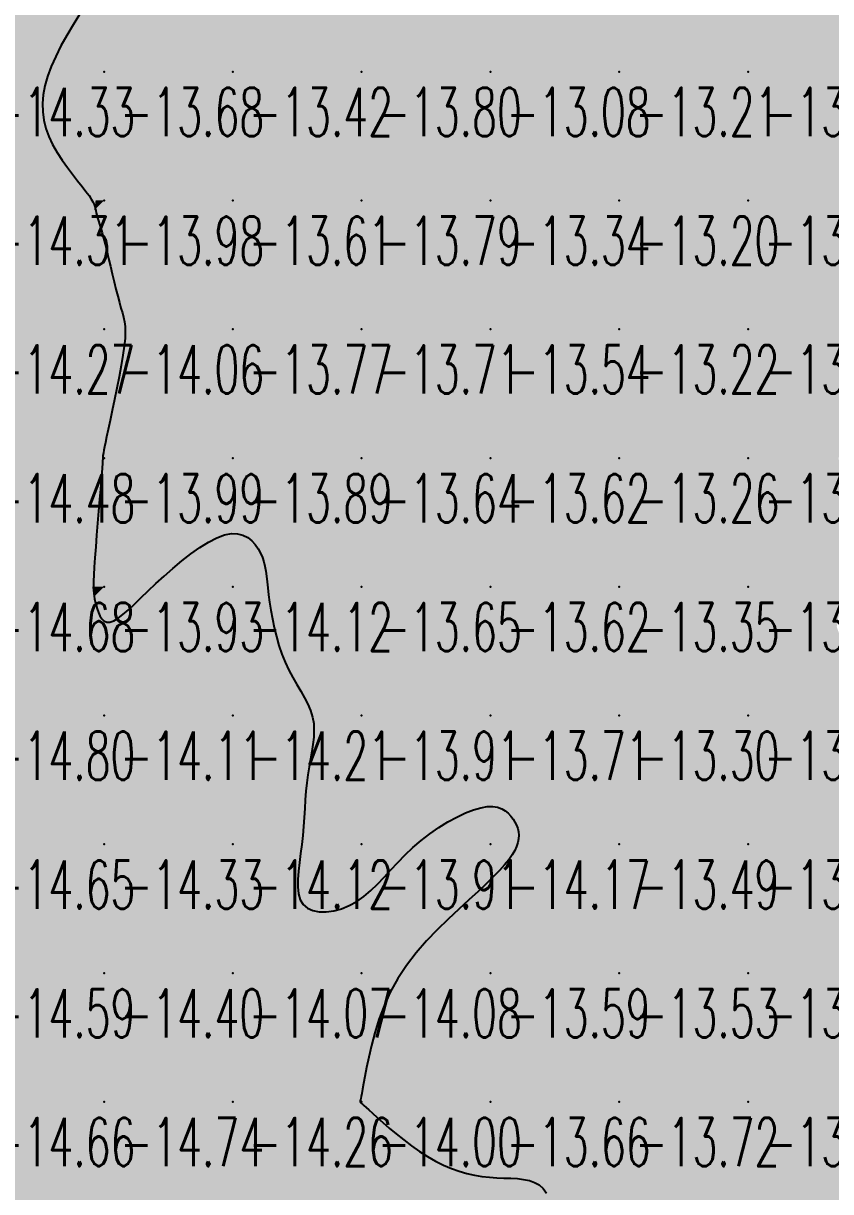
# Model space of a CAD drawing. Header units: millimetres. Extents: x 88261 to 90953, y 390274 to 392322.
# Drawn here: x 89524 to 89586.7, y 391890.3 to 391981 of the extents above; entities that cross this region are included whole.
import ezdxf
from ezdxf.enums import TextEntityAlignment as Align

# ---------------------------------------------------------------- set-up
doc = ezdxf.new("R2010")
doc.units = ezdxf.units.MM
doc.header["$LTSCALE"] = 25
for name, color, linetype in [('CN_03_00', 7, 'Continuous'), ('COTEAlt', 7, 'Continuous'), ('TN_COLORIAGE', 7, 'Continuous')]:
    doc.layers.add(name, color=color, linetype=linetype)
doc.styles.add('Simplex 1.0', font='Simplex.shx', dxfattribs={"width": 0.99, "height": 2.5})
doc.styles.get("Standard").update_dxf_attribs({"font": 'times.ttf'})

# ---------------------------------------------------------------- blocks, each defined once
blk = doc.blocks.new('COTE')
at = {"color": 0}
blk.add_point((0, 0), dxfattribs=at)
at = {"layer": 'COTEAlt'}
blk.add_attdef('ALT', text='', height=3.75, dxfattribs=at).set_placement((1.25, -1.25), align=Align.TOP_LEFT)

msp = doc.modelspace()

# ---------------------------------------------------------------- linework, layer by layer
at = {"layer": 'CN_03_00', "elevation": -14, "flags": 128}
msp.add_lwpolyline([(89528.344, 391981.681), (89527.844, 391980.881), (89527.36, 391980.062), (89526.906, 391979.238), (89526.497, 391978.423), (89526.148, 391977.63), (89525.87, 391976.871), (89525.665, 391976.145), (89525.534, 391975.446), (89525.476, 391974.77), (89525.491, 391974.114), (89525.578, 391973.472), (89525.736, 391972.84), (89525.966, 391972.213), (89526.263, 391971.59), (89526.614, 391970.976), (89527.001, 391970.38), (89527.405, 391969.809), (89527.81, 391969.272), (89528.198, 391968.776), (89528.55, 391968.33), (89528.851, 391967.942), (89529.086, 391967.616), (89529.261, 391967.346), (89529.387, 391967.12), (89529.474, 391966.928), (89529.533, 391966.759), (89529.574, 391966.603), (89529.607, 391966.449), (89529.642, 391966.286), (89529.69, 391966.105), (89529.749, 391965.899), (89529.821, 391965.663), (89529.904, 391965.392), (89529.998, 391965.079), (89530.102, 391964.72), (89530.216, 391964.31), (89530.339, 391963.842), (89530.469, 391963.316), (89530.607, 391962.744), (89530.748, 391962.143), (89530.892, 391961.531), (89531.035, 391960.925), (89531.177, 391960.341), (89531.314, 391959.796), (89531.446, 391959.308), (89531.568, 391958.886), (89531.678, 391958.513), (89531.771, 391958.165), (89531.842, 391957.816), (89531.887, 391957.442), (89531.902, 391957.018), (89531.882, 391956.521), (89531.823, 391955.925), (89531.722, 391955.215), (89531.587, 391954.413), (89531.427, 391953.552), (89531.251, 391952.663), (89531.068, 391951.777), (89530.887, 391950.926), (89530.719, 391950.142), (89530.571, 391949.457), (89530.451, 391948.895), (89530.358, 391948.449), (89530.288, 391948.103), (89530.238, 391947.842), (89530.204, 391947.653), (89530.183, 391947.521), (89530.171, 391947.429), (89530.164, 391947.364), (89530.16, 391947.31), (89530.156, 391947.247), (89530.151, 391947.155), (89530.141, 391947.011), (89530.126, 391946.797), (89530.103, 391946.491), (89530.071, 391946.073), (89530.026, 391945.521), (89529.969, 391944.826), (89529.902, 391944.013), (89529.829, 391943.121), (89529.753, 391942.186), (89529.677, 391941.246), (89529.606, 391940.337), (89529.544, 391939.497), (89529.492, 391938.762), (89529.455, 391938.161), (89529.433, 391937.679), (89529.425, 391937.296), (89529.43, 391936.988), (89529.448, 391936.733), (89529.478, 391936.509), (89529.52, 391936.293), (89529.572, 391936.062), (89529.635, 391935.801), (89529.713, 391935.523), (89529.809, 391935.244), (89529.927, 391934.983), (89530.072, 391934.759), (89530.248, 391934.591), (89530.459, 391934.496), (89530.709, 391934.493), (89531.002, 391934.595), (89531.338, 391934.797), (89531.717, 391935.087), (89532.141, 391935.455), (89532.609, 391935.89), (89533.121, 391936.38), (89533.678, 391936.915), (89534.281, 391937.484), (89534.926, 391938.075), (89535.604, 391938.67), (89536.3, 391939.25), (89537.003, 391939.796), (89537.697, 391940.289), (89538.371, 391940.711), (89539.011, 391941.043), (89539.604, 391941.265), (89540.139, 391941.366), (89540.616, 391941.354), (89541.038, 391941.247), (89541.407, 391941.062), (89541.725, 391940.814), (89541.996, 391940.52), (89542.222, 391940.197), (89542.405, 391939.861), (89542.548, 391939.524), (89542.659, 391939.183), (89542.744, 391938.831), (89542.81, 391938.459), (89542.864, 391938.059), (89542.915, 391937.625), (89542.967, 391937.148), (89543.03, 391936.62), (89543.109, 391936.038), (89543.207, 391935.411), (89543.326, 391934.75), (89543.468, 391934.067), (89543.635, 391933.376), (89543.831, 391932.689), (89544.055, 391932.018), (89544.312, 391931.374), (89544.599, 391930.769), (89544.907, 391930.197), (89545.222, 391929.653), (89545.532, 391929.13), (89545.822, 391928.622), (89546.079, 391928.123), (89546.291, 391927.626), (89546.444, 391927.124), (89546.528, 391926.612), (89546.552, 391926.088), (89546.527, 391925.552), (89546.464, 391925.001), (89546.376, 391924.436), (89546.273, 391923.855), (89546.167, 391923.257), (89546.071, 391922.641), (89545.992, 391922.007), (89545.929, 391921.357), (89545.877, 391920.691), (89545.83, 391920.014), (89545.784, 391919.326), (89545.734, 391918.63), (89545.675, 391917.928), (89545.602, 391917.223), (89545.513, 391916.517), (89545.422, 391915.822), (89545.344, 391915.151), (89545.294, 391914.514), (89545.29, 391913.925), (89545.346, 391913.395), (89545.479, 391912.937), (89545.706, 391912.564), (89546.035, 391912.284), (89546.455, 391912.098), (89546.948, 391912.003), (89547.495, 391911.997), (89548.08, 391912.075), (89548.684, 391912.237), (89549.289, 391912.478), (89549.876, 391912.797), (89550.434, 391913.189), (89550.967, 391913.643), (89551.486, 391914.147), (89552.001, 391914.689), (89552.522, 391915.257), (89553.06, 391915.839), (89553.626, 391916.422), (89554.228, 391916.995), (89554.875, 391917.545), (89555.554, 391918.064), (89556.252, 391918.544), (89556.953, 391918.978), (89557.642, 391919.357), (89558.305, 391919.673), (89558.927, 391919.918), (89559.493, 391920.085), (89559.992, 391920.169), (89560.426, 391920.176), (89560.801, 391920.117), (89561.123, 391920.003), (89561.399, 391919.844), (89561.634, 391919.65), (89561.834, 391919.432), (89562.006, 391919.2), (89562.153, 391918.962), (89562.275, 391918.72), (89562.368, 391918.47), (89562.428, 391918.213), (89562.453, 391917.947), (89562.439, 391917.669), (89562.383, 391917.379), (89562.282, 391917.075), (89562.132, 391916.755), (89561.928, 391916.413), (89561.666, 391916.044), (89561.339, 391915.642), (89560.944, 391915.201), (89560.474, 391914.715), (89559.925, 391914.177), (89559.291, 391913.583), (89558.572, 391912.927), (89557.788, 391912.211), (89556.962, 391911.438), (89556.119, 391910.61), (89555.282, 391909.732), (89554.476, 391908.805), (89553.724, 391907.833), (89553.052, 391906.818), (89552.477, 391905.768), (89551.995, 391904.7), (89551.596, 391903.639), (89551.271, 391902.605), (89551.009, 391901.624), (89550.801, 391900.716), (89550.637, 391899.904), (89550.507, 391899.212), (89550.403, 391898.655), (89550.32, 391898.223), (89550.256, 391897.899), (89550.209, 391897.666), (89550.176, 391897.507), (89550.154, 391897.405), (89550.141, 391897.344), (89550.135, 391897.305), (89550.133, 391897.275), (89550.133, 391897.25), (89550.137, 391897.231), (89550.143, 391897.215), (89550.151, 391897.202), (89550.159, 391897.192), (89550.169, 391897.184), (89550.179, 391897.177), (89550.19, 391897.169), (89550.211, 391897.152), (89550.251, 391897.117), (89550.322, 391897.055), (89550.432, 391896.957), (89550.592, 391896.813), (89550.812, 391896.615), (89551.102, 391896.353), (89551.468, 391896.022), (89551.903, 391895.635), (89552.397, 391895.205), (89552.939, 391894.75), (89553.518, 391894.284), (89554.124, 391893.824), (89554.745, 391893.385), (89555.371, 391892.983), (89555.993, 391892.631), (89556.609, 391892.328), (89557.219, 391892.071), (89557.823, 391891.859), (89558.421, 391891.687), (89559.011, 391891.554), (89559.595, 391891.455), (89560.172, 391891.389), (89560.741, 391891.349), (89561.297, 391891.326), (89561.835, 391891.306), (89562.348, 391891.275), (89562.83, 391891.221), (89563.277, 391891.13), (89563.682, 391890.989), (89564.04, 391890.785), (89564.345, 391890.507), (89564.591, 391890.156)], dxfattribs=at)
at = {"layer": 'TN_COLORIAGE', "color": 231}
for points in [[(89520.249, 391987.239, -14.113), (89520.249, 391977.239, -14.113), (89530.249, 391987.239, -14.113)], [(89520.249, 391977.239, -14), (89525.357, 391977.239, -14), (89530.249, 391987.239, -14), (89530.249, 391984.623, -14)], [(89520.249, 391977.239, -14), (89525.357, 391977.239, -14), (89520.249, 391967.239, -14), (89525.21, 391972.2, -14)], [(89525.21, 391972.2, -14.314), (89529.598, 391967.239, -14.314), (89520.249, 391967.239, -14.314)], [(89520.249, 391967.239, -14), (89529.598, 391967.239, -14), (89520.249, 391957.239, -14), (89529.502, 391966.492, -14)], [(89520.249, 391957.239, -14), (89529.502, 391966.492, -14), (89530.249, 391957.239, -14), (89530.249, 391964.509, -14)], [(89531.534, 391958.525, -14.058), (89530.249, 391964.509, -14.058), (89530.249, 391957.239, -14.058)], [(89531.534, 391958.525, -14.058), (89532.288, 391957.239, -14.058), (89530.249, 391957.239, -14.058)], [(89520.249, 391947.239, -14), (89530.141, 391947.239, -14), (89530.249, 391957.239, -14), (89530.249, 391948.067, -14)], [(89520.249, 391957.239, -14.058), (89520.249, 391947.239, -14.058), (89530.249, 391957.239, -14.058)], [(89532.288, 391957.239, -14.058), (89530.249, 391948.067, -14.058), (89530.249, 391957.239, -14.058)], [(89520.249, 391937.239, -14), (89530.172, 391947.162, -14), (89520.249, 391947.239, -14), (89530.141, 391947.239, -14)], [(89529.33, 391937.239, -14.677), (89530.172, 391947.162, -14.677), (89520.249, 391937.239, -14.677)], [(89540.249, 391942.633, -14.125), (89533.797, 391937.239, -14.125), (89540.249, 391937.239, -14.125)], [(89542.833, 391939.823, -14.125), (89540.249, 391942.633, -14.125), (89540.249, 391937.239, -14.125)], [(89542.833, 391939.823, -14.125), (89542.849, 391937.239, -14.125), (89540.249, 391937.239, -14.125)], [(89520.249, 391927.239, -14), (89529.464, 391936.454, -14), (89520.249, 391937.239, -14), (89529.33, 391937.239, -14)], [(89540.249, 391937.239, -14), (89533.797, 391937.239, -14), (89530.249, 391927.239, -14), (89530.249, 391933.316, -14)], [(89530.249, 391927.239, -14.125), (89540.249, 391927.239, -14.125), (89540.249, 391937.239, -14.125)], [(89540.249, 391927.239, -14), (89543.951, 391930.942, -14), (89540.249, 391937.239, -14), (89542.849, 391937.239, -14)], [(89520.249, 391927.239, -14), (89529.464, 391936.454, -14), (89530.249, 391927.239, -14), (89530.249, 391933.316, -14)], [(89543.951, 391930.942, -14.209), (89547.215, 391927.239, -14.209), (89540.249, 391927.239, -14.209)], [(89520.249, 391927.239, -14.106), (89520.249, 391917.239, -14.106), (89530.249, 391927.239, -14.106)], [(89520.249, 391917.239, -14.106), (89530.249, 391917.239, -14.106), (89530.249, 391927.239, -14.106)], [(89530.249, 391917.239, -14.209), (89540.249, 391917.239, -14.209), (89540.249, 391927.239, -14.209)], [(89530.249, 391927.239, -14.209), (89530.249, 391917.239, -14.209), (89540.249, 391927.239, -14.209)], [(89540.249, 391927.239, -14), (89547.215, 391927.239, -14), (89540.249, 391917.239, -14), (89545.852, 391922.842, -14)], [(89545.804, 391917.239, -14.116), (89545.852, 391922.842, -14.116), (89540.249, 391917.239, -14.116)], [(89560.249, 391921.009, -14.174), (89553.718, 391917.239, -14.174), (89560.249, 391917.239, -14.174)], [(89562.247, 391919.238, -14.174), (89560.249, 391921.009, -14.174), (89560.249, 391917.239, -14.174)], [(89562.247, 391919.238, -14.174), (89562.798, 391917.239, -14.174), (89560.249, 391917.239, -14.174)], [(89520.249, 391907.239, -14.329), (89530.249, 391907.239, -14.329), (89530.249, 391917.239, -14.329)], [(89520.249, 391917.239, -14.329), (89520.249, 391907.239, -14.329), (89530.249, 391917.239, -14.329)], [(89530.249, 391917.239, -14.116), (89530.249, 391907.239, -14.116), (89540.249, 391917.239, -14.116)], [(89530.249, 391907.239, -14.116), (89540.249, 391907.239, -14.116), (89540.249, 391917.239, -14.116)], [(89540.249, 391917.239, -14), (89545.804, 391917.239, -14), (89540.249, 391907.239, -14), (89544.545, 391911.536, -14)], [(89560.249, 391917.239, -14), (89553.718, 391917.239, -14), (89550.249, 391907.239, -14), (89550.249, 391912.001, -14)], [(89560.249, 391917.239, -14), (89560.249, 391914.254, -14), (89550.249, 391907.239, -14), (89551.954, 391907.239, -14)], [(89562.798, 391917.239, -14.174), (89560.249, 391914.254, -14.174), (89560.249, 391917.239, -14.174)], [(89550.249, 391907.239, -14), (89550.249, 391912.001, -14), (89540.249, 391907.239, -14), (89544.545, 391911.536, -14)], [(89520.249, 391897.239, -14.398), (89530.249, 391897.239, -14.398), (89530.249, 391907.239, -14.398)], [(89520.249, 391907.239, -14.398), (89520.249, 391897.239, -14.398), (89530.249, 391907.239, -14.398)], [(89530.249, 391897.239, -14.07), (89540.249, 391897.239, -14.07), (89540.249, 391907.239, -14.07)], [(89530.249, 391907.239, -14.07), (89530.249, 391897.239, -14.07), (89540.249, 391907.239, -14.07)], [(89540.249, 391907.239, -14.084), (89540.249, 391897.239, -14.084), (89550.249, 391907.239, -14.084)], [(89540.249, 391897.239, -14), (89550.095, 391897.239, -14), (89550.249, 391907.239, -14), (89550.249, 391897.698, -14)], [(89551.954, 391907.239, -14.084), (89550.249, 391897.698, -14.084), (89550.249, 391907.239, -14.084)], [(89520.249, 391897.239, -14.741), (89520.249, 391887.239, -14.741), (89530.249, 391897.239, -14.741)], [(89520.249, 391887.239, -14.741), (89530.249, 391887.239, -14.741), (89530.249, 391897.239, -14.741)], [(89530.249, 391887.239, -14.259), (89540.249, 391887.239, -14.259), (89540.249, 391897.239, -14.259)], [(89530.249, 391897.239, -14.259), (89530.249, 391887.239, -14.259), (89540.249, 391897.239, -14.259)], [(89540.249, 391887.239, -14), (89550.182, 391897.173, -14), (89540.249, 391897.239, -14), (89550.095, 391897.239, -14)], [(89540.249, 391887.239, -14), (89550.182, 391897.173, -14), (89550.249, 391887.239, -14), (89550.249, 391897.131, -14)], [(89555.432, 391892.422, -14.37), (89550.249, 391897.131, -14.37), (89550.249, 391887.239, -14.37)], [(89550.249, 391887.239, -14), (89555.432, 391892.422, -14), (89560.249, 391887.239, -14), (89560.249, 391891.078, -14)], [(89564.607, 391891.598, -14.214), (89565.563, 391887.239, -14.214), (89560.249, 391887.239, -14.214)], [(89560.249, 391891.078, -14.214), (89564.607, 391891.598, -14.214), (89560.249, 391887.239, -14.214)]]:
    msp.add_solid(points, dxfattribs=at)
at = {"layer": 'TN_COLORIAGE', "color": 221}
for points in [[(89530.249, 391984.623, -13.582), (89532.378, 391987.239, -13.582), (89530.249, 391977.239, -13.582), (89540.249, 391987.239, -13.582)], [(89530.249, 391977.239, -13.582), (89540.249, 391977.239, -13.582), (89540.249, 391987.239, -13.582)], [(89540.249, 391987.239, -13.772), (89540.249, 391977.239, -13.772), (89550.249, 391987.239, -13.772)], [(89540.249, 391977.239, -13.772), (89550.249, 391977.239, -13.772), (89550.249, 391987.239, -13.772)], [(89550.249, 391987.239, -13.018), (89550.249, 391977.239, -13.018), (89560.249, 391987.239, -13.018)], [(89550.249, 391977.239, -13.018), (89560.249, 391977.239, -13.018), (89560.249, 391987.239, -13.018)], [(89560.249, 391987.239, -13.191), (89560.249, 391977.239, -13.191), (89570.249, 391987.239, -13.191)], [(89560.249, 391977.239, -13.191), (89570.249, 391977.239, -13.191), (89570.249, 391987.239, -13.191)], [(89570.249, 391987.239, -13.708), (89570.249, 391977.239, -13.708), (89580.249, 391987.239, -13.708)], [(89570.249, 391977.239, -13.708), (89580.249, 391977.239, -13.708), (89580.249, 391987.239, -13.708)], [(89580.249, 391987.239, -13.657), (89580.249, 391977.239, -13.657), (89590.249, 391987.239, -13.657)], [(89580.249, 391977.239, -13.657), (89590.249, 391977.239, -13.657), (89590.249, 391987.239, -13.657)], [(89530.249, 391984.623, -13.681), (89525.357, 391977.239, -13.681), (89530.249, 391977.239, -13.681)], [(89525.21, 391972.2, -13.681), (89525.357, 391977.239, -13.681), (89530.249, 391977.239, -13.681)], [(89529.598, 391967.239, -13.681), (89525.21, 391972.2, -13.681), (89530.249, 391967.239, -13.681), (89530.249, 391977.239, -13.681)], [(89530.249, 391977.239, -13.417), (89530.249, 391967.239, -13.417), (89540.249, 391977.239, -13.417)], [(89530.249, 391967.239, -13.417), (89540.249, 391967.239, -13.417), (89540.249, 391977.239, -13.417)], [(89540.249, 391977.239, -13.801), (89540.249, 391967.239, -13.801), (89550.249, 391977.239, -13.801)], [(89540.249, 391967.239, -13.801), (89550.249, 391967.239, -13.801), (89550.249, 391977.239, -13.801)], [(89550.249, 391977.239, -13.082), (89550.249, 391967.239, -13.082), (89560.249, 391977.239, -13.082)], [(89550.249, 391967.239, -13.082), (89560.249, 391967.239, -13.082), (89560.249, 391977.239, -13.082)], [(89560.249, 391967.239, -13.21), (89570.249, 391967.239, -13.21), (89570.249, 391977.239, -13.21)], [(89560.249, 391977.239, -13.21), (89560.249, 391967.239, -13.21), (89570.249, 391977.239, -13.21)], [(89570.249, 391977.239, -13.52), (89570.249, 391967.239, -13.52), (89580.249, 391977.239, -13.52)], [(89570.249, 391967.239, -13.52), (89580.249, 391967.239, -13.52), (89580.249, 391977.239, -13.52)], [(89580.249, 391977.239, -13.478), (89580.249, 391967.239, -13.478), (89590.249, 391977.239, -13.478)], [(89580.249, 391967.239, -13.478), (89590.249, 391967.239, -13.478), (89590.249, 391977.239, -13.478)], [(89530.249, 391964.509, -13.978), (89529.502, 391966.492, -13.978), (89530.249, 391967.239, -13.978)], [(89529.502, 391966.492, -13.978), (89529.598, 391967.239, -13.978), (89530.249, 391967.239, -13.978)], [(89530.249, 391964.509, -13.605), (89531.534, 391958.525, -13.605), (89530.249, 391967.239, -13.605), (89540.249, 391967.239, -13.605)], [(89532.288, 391957.239, -13.605), (89531.534, 391958.525, -13.605), (89540.249, 391957.239, -13.605), (89540.249, 391967.239, -13.605)], [(89540.249, 391957.239, -13.794), (89550.249, 391957.239, -13.794), (89550.249, 391967.239, -13.794)], [(89540.249, 391967.239, -13.794), (89540.249, 391957.239, -13.794), (89550.249, 391967.239, -13.794)], [(89550.249, 391967.239, -13.339), (89550.249, 391957.239, -13.339), (89560.249, 391967.239, -13.339)], [(89550.249, 391957.239, -13.339), (89560.249, 391957.239, -13.339), (89560.249, 391967.239, -13.339)], [(89560.249, 391957.239, -13.203), (89570.249, 391957.239, -13.203), (89570.249, 391967.239, -13.203)], [(89560.249, 391967.239, -13.203), (89560.249, 391957.239, -13.203), (89570.249, 391967.239, -13.203)], [(89570.249, 391957.239, -13.333), (89580.249, 391957.239, -13.333), (89580.249, 391967.239, -13.333)], [(89570.249, 391967.239, -13.333), (89570.249, 391957.239, -13.333), (89580.249, 391967.239, -13.333)], [(89580.249, 391957.239, -13.262), (89590.249, 391957.239, -13.262), (89590.249, 391967.239, -13.262)], [(89580.249, 391967.239, -13.262), (89580.249, 391957.239, -13.262), (89590.249, 391967.239, -13.262)], [(89530.249, 391948.067, -13.773), (89532.288, 391957.239, -13.773), (89530.249, 391947.239, -13.773), (89540.249, 391957.239, -13.773)], [(89530.249, 391947.239, -13.773), (89540.249, 391947.239, -13.773), (89540.249, 391957.239, -13.773)], [(89540.249, 391947.239, -13.715), (89550.249, 391947.239, -13.715), (89550.249, 391957.239, -13.715)], [(89540.249, 391957.239, -13.715), (89540.249, 391947.239, -13.715), (89550.249, 391957.239, -13.715)], [(89550.249, 391947.239, -13.536), (89560.249, 391947.239, -13.536), (89560.249, 391957.239, -13.536)], [(89550.249, 391957.239, -13.536), (89550.249, 391947.239, -13.536), (89560.249, 391957.239, -13.536)], [(89560.249, 391947.239, -13.215), (89570.249, 391947.239, -13.215), (89570.249, 391957.239, -13.215)], [(89560.249, 391957.239, -13.215), (89560.249, 391947.239, -13.215), (89570.249, 391957.239, -13.215)], [(89570.249, 391957.239, -13.437), (89570.249, 391947.239, -13.437), (89580.249, 391957.239, -13.437)], [(89570.249, 391947.239, -13.437), (89580.249, 391947.239, -13.437), (89580.249, 391957.239, -13.437)], [(89580.249, 391947.239, -13), (89587.283, 391947.239, -13), (89590.249, 391957.239, -13), (89590.249, 391954.881, -13)], [(89580.249, 391957.239, -13.072), (89580.249, 391947.239, -13.072), (89590.249, 391957.239, -13.072)], [(89530.249, 391948.067, -13.995), (89530.141, 391947.239, -13.995), (89530.249, 391947.239, -13.995)], [(89530.172, 391947.162, -13.931), (89529.33, 391937.239, -13.931), (89530.249, 391947.239, -13.931), (89530.249, 391937.239, -13.931)], [(89530.141, 391947.239, -13.995), (89530.172, 391947.162, -13.995), (89530.249, 391947.239, -13.995)], [(89530.249, 391947.239, -13.894), (89530.249, 391937.239, -13.894), (89540.249, 391947.239, -13.894)], [(89533.797, 391937.239, -13.894), (89540.249, 391942.633, -13.894), (89530.249, 391937.239, -13.894), (89540.249, 391947.239, -13.894)], [(89540.249, 391942.633, -13.642), (89542.833, 391939.823, -13.642), (89540.249, 391947.239, -13.642), (89550.249, 391947.239, -13.642)], [(89542.849, 391937.239, -13.642), (89542.833, 391939.823, -13.642), (89550.249, 391937.239, -13.642), (89550.249, 391947.239, -13.642)], [(89550.249, 391937.239, -13.617), (89560.249, 391937.239, -13.617), (89560.249, 391947.239, -13.617)], [(89550.249, 391947.239, -13.617), (89550.249, 391937.239, -13.617), (89560.249, 391947.239, -13.617)], [(89560.249, 391947.239, -13.262), (89560.249, 391937.239, -13.262), (89570.249, 391947.239, -13.262)], [(89560.249, 391937.239, -13.262), (89570.249, 391937.239, -13.262), (89570.249, 391947.239, -13.262)], [(89570.249, 391937.239, -13.554), (89580.249, 391937.239, -13.554), (89580.249, 391947.239, -13.554)], [(89570.249, 391947.239, -13.554), (89570.249, 391937.239, -13.554), (89580.249, 391947.239, -13.554)], [(89580.249, 391937.239, -13), (89587.59, 391944.581, -13), (89580.249, 391947.239, -13), (89587.283, 391947.239, -13)], [(89587.59, 391944.581, -13.645), (89587.656, 391937.239, -13.645), (89580.249, 391937.239, -13.645)], [(89529.33, 391937.239, -13.931), (89529.464, 391936.454, -13.931), (89530.249, 391937.239, -13.931)], [(89530.249, 391933.316, -13.931), (89529.464, 391936.454, -13.931), (89530.249, 391937.239, -13.931)], [(89530.249, 391933.316, -13.931), (89533.797, 391937.239, -13.931), (89530.249, 391937.239, -13.931)], [(89542.849, 391937.239, -13.645), (89543.951, 391930.942, -13.645), (89550.249, 391937.239, -13.645)], [(89547.215, 391927.239, -13.645), (89543.951, 391930.942, -13.645), (89550.249, 391927.239, -13.645), (89550.249, 391937.239, -13.645)], [(89550.249, 391937.239, -13.622), (89550.249, 391927.239, -13.622), (89560.249, 391937.239, -13.622)], [(89550.249, 391927.239, -13.622), (89560.249, 391927.239, -13.622), (89560.249, 391937.239, -13.622)], [(89560.249, 391937.239, -13.352), (89560.249, 391927.239, -13.352), (89570.249, 391937.239, -13.352)], [(89560.249, 391927.239, -13.352), (89570.249, 391927.239, -13.352), (89570.249, 391937.239, -13.352)], [(89570.249, 391927.239, -13.645), (89580.249, 391927.239, -13.645), (89580.249, 391937.239, -13.645)], [(89570.249, 391937.239, -13.645), (89570.249, 391927.239, -13.645), (89580.249, 391937.239, -13.645)], [(89580.249, 391937.239, -13), (89587.656, 391937.239, -13), (89580.249, 391927.239, -13), (89587.136, 391934.126, -13)], [(89587.136, 391934.126, -13.5), (89589.598, 391927.239, -13.5), (89580.249, 391927.239, -13.5)], [(89545.852, 391922.842, -13.907), (89545.804, 391917.239, -13.907), (89550.249, 391927.239, -13.907), (89550.249, 391917.239, -13.907)], [(89545.852, 391922.842, -13.909), (89547.215, 391927.239, -13.909), (89550.249, 391927.239, -13.909)], [(89550.249, 391927.239, -13.712), (89550.249, 391917.239, -13.712), (89560.249, 391927.239, -13.712)], [(89553.718, 391917.239, -13.712), (89560.249, 391921.009, -13.712), (89550.249, 391917.239, -13.712), (89560.249, 391927.239, -13.712)], [(89560.249, 391921.009, -13.302), (89562.247, 391919.238, -13.302), (89560.249, 391927.239, -13.302), (89570.249, 391927.239, -13.302)], [(89562.798, 391917.239, -13.302), (89562.247, 391919.238, -13.302), (89570.249, 391917.239, -13.302), (89570.249, 391927.239, -13.302)], [(89570.249, 391927.239, -13.5), (89570.249, 391917.239, -13.5), (89580.249, 391927.239, -13.5)], [(89570.249, 391917.239, -13.5), (89580.249, 391917.239, -13.5), (89580.249, 391927.239, -13.5)], [(89580.249, 391927.239, -13), (89589.598, 391927.239, -13), (89580.249, 391917.239, -13), (89589.595, 391926.586, -13)], [(89589.595, 391926.586, -13.498), (89590.221, 391917.239, -13.498), (89580.249, 391917.239, -13.498)], [(89544.545, 391911.536, -13.907), (89550.249, 391912.001, -13.907), (89550.249, 391917.239, -13.907)], [(89544.545, 391911.536, -13.907), (89545.804, 391917.239, -13.907), (89550.249, 391917.239, -13.907)], [(89550.249, 391912.001, -13.907), (89553.718, 391917.239, -13.907), (89550.249, 391917.239, -13.907)], [(89560.249, 391907.239, -13.49), (89570.249, 391907.239, -13.49), (89570.249, 391917.239, -13.49)], [(89560.249, 391914.254, -13.49), (89562.798, 391917.239, -13.49), (89560.249, 391907.239, -13.49), (89570.249, 391917.239, -13.49)], [(89570.249, 391917.239, -13.498), (89570.249, 391907.239, -13.498), (89580.249, 391917.239, -13.498)], [(89570.249, 391907.239, -13.498), (89580.249, 391907.239, -13.498), (89580.249, 391917.239, -13.498)], [(89580.249, 391907.239, -13), (89590.227, 391917.217, -13), (89580.249, 391917.239, -13), (89590.221, 391917.239, -13)], [(89580.249, 391907.239, -13), (89590.227, 391917.217, -13), (89590.249, 391907.239, -13), (89590.249, 391917.176, -13)], [(89551.954, 391907.239, -13.59), (89560.249, 391914.254, -13.59), (89560.249, 391907.239, -13.59)], [(89550.249, 391897.239, -13.59), (89560.249, 391897.239, -13.59), (89560.249, 391907.239, -13.59)], [(89550.249, 391897.698, -13.59), (89551.954, 391907.239, -13.59), (89550.249, 391897.239, -13.59), (89560.249, 391907.239, -13.59)], [(89560.249, 391897.239, -13.53), (89570.249, 391897.239, -13.53), (89570.249, 391907.239, -13.53)], [(89560.249, 391907.239, -13.53), (89560.249, 391897.239, -13.53), (89570.249, 391907.239, -13.53)], [(89570.249, 391897.239, -13.629), (89580.249, 391897.239, -13.629), (89580.249, 391907.239, -13.629)], [(89570.249, 391907.239, -13.629), (89570.249, 391897.239, -13.629), (89580.249, 391907.239, -13.629)], [(89580.249, 391907.239, -13.217), (89580.249, 391897.239, -13.217), (89590.249, 391907.239, -13.217)], [(89580.249, 391897.239, -13.217), (89590.249, 391897.239, -13.217), (89590.249, 391907.239, -13.217)], [(89550.249, 391897.698, -13.996), (89550.095, 391897.239, -13.996), (89550.249, 391897.239, -13.996)], [(89550.095, 391897.239, -13.996), (89550.182, 391897.173, -13.996), (89550.249, 391897.239, -13.996)], [(89550.249, 391897.131, -13.996), (89550.182, 391897.173, -13.996), (89550.249, 391897.239, -13.996)], [(89550.249, 391897.131, -13.656), (89555.432, 391892.422, -13.656), (89550.249, 391897.239, -13.656), (89560.249, 391897.239, -13.656)], [(89560.249, 391891.078, -13.656), (89555.432, 391892.422, -13.656), (89560.249, 391897.239, -13.656)], [(89564.607, 391891.598, -13.656), (89560.249, 391891.078, -13.656), (89570.249, 391897.239, -13.656), (89560.249, 391897.239, -13.656)], [(89565.563, 391887.239, -13.723), (89564.607, 391891.598, -13.723), (89570.249, 391887.239, -13.723), (89570.249, 391897.239, -13.723)], [(89570.249, 391897.239, -13.461), (89570.249, 391887.239, -13.461), (89580.249, 391897.239, -13.461)], [(89570.249, 391887.239, -13.461), (89580.249, 391887.239, -13.461), (89580.249, 391897.239, -13.461)], [(89580.249, 391897.239, -13.647), (89580.249, 391887.239, -13.647), (89590.249, 391897.239, -13.647)], [(89580.249, 391887.239, -13.647), (89590.249, 391887.239, -13.647), (89590.249, 391897.239, -13.647)]]:
    msp.add_solid(points, dxfattribs=at)

# ---------------------------------------------------------------- block references
at = {"layer": 'COTEAlt'}
ref = msp.add_blockref('COTE', (89520.249, 391977.239), dxfattribs=at)
ref.add_attrib('ALT', '-14.33', dxfattribs={"height": 3.75, "style": 'Simplex 1.0', "width": 0.6}).set_placement((89521.499, 391975.989), align=Align.TOP_LEFT)
ref = msp.add_blockref('COTE', (89530.249, 391977.239), dxfattribs=at)
ref.add_attrib('ALT', '-13.68', dxfattribs={"height": 3.75, "style": 'Simplex 1.0', "width": 0.6}).set_placement((89531.499, 391975.989), align=Align.TOP_LEFT)
ref = msp.add_blockref('COTE', (89540.249, 391977.239), dxfattribs=at)
ref.add_attrib('ALT', '-13.42', dxfattribs={"height": 3.75, "style": 'Simplex 1.0', "width": 0.6}).set_placement((89541.499, 391975.989), align=Align.TOP_LEFT)
ref = msp.add_blockref('COTE', (89550.249, 391977.239), dxfattribs=at)
ref.add_attrib('ALT', '-13.80', dxfattribs={"height": 3.75, "style": 'Simplex 1.0', "width": 0.6}).set_placement((89551.499, 391975.989), align=Align.TOP_LEFT)
ref = msp.add_blockref('COTE', (89560.249, 391977.239), dxfattribs=at)
ref.add_attrib('ALT', '-13.08', dxfattribs={"height": 3.75, "style": 'Simplex 1.0', "width": 0.6}).set_placement((89561.499, 391975.989), align=Align.TOP_LEFT)
ref = msp.add_blockref('COTE', (89570.249, 391977.239), dxfattribs=at)
ref.add_attrib('ALT', '-13.21', dxfattribs={"height": 3.75, "style": 'Simplex 1.0', "width": 0.6}).set_placement((89571.499, 391975.989), align=Align.TOP_LEFT)
ref = msp.add_blockref('COTE', (89580.249, 391977.239), dxfattribs=at)
ref.add_attrib('ALT', '-13.52', dxfattribs={"height": 3.75, "style": 'Simplex 1.0', "width": 0.6}).set_placement((89581.499, 391975.989), align=Align.TOP_LEFT)
ref = msp.add_blockref('COTE', (89520.249, 391967.239), dxfattribs=at)
ref.add_attrib('ALT', '-14.31', dxfattribs={"height": 3.75, "style": 'Simplex 1.0', "width": 0.6}).set_placement((89521.499, 391965.989), align=Align.TOP_LEFT)
ref = msp.add_blockref('COTE', (89530.249, 391967.239), dxfattribs=at)
ref.add_attrib('ALT', '-13.98', dxfattribs={"height": 3.75, "style": 'Simplex 1.0', "width": 0.6}).set_placement((89531.499, 391965.989), align=Align.TOP_LEFT)
ref = msp.add_blockref('COTE', (89540.249, 391967.239), dxfattribs=at)
ref.add_attrib('ALT', '-13.61', dxfattribs={"height": 3.75, "style": 'Simplex 1.0', "width": 0.6}).set_placement((89541.499, 391965.989), align=Align.TOP_LEFT)
ref = msp.add_blockref('COTE', (89550.249, 391967.239), dxfattribs=at)
ref.add_attrib('ALT', '-13.79', dxfattribs={"height": 3.75, "style": 'Simplex 1.0', "width": 0.6}).set_placement((89551.499, 391965.989), align=Align.TOP_LEFT)
ref = msp.add_blockref('COTE', (89560.249, 391967.239), dxfattribs=at)
ref.add_attrib('ALT', '-13.34', dxfattribs={"height": 3.75, "style": 'Simplex 1.0', "width": 0.6}).set_placement((89561.499, 391965.989), align=Align.TOP_LEFT)
ref = msp.add_blockref('COTE', (89570.249, 391967.239), dxfattribs=at)
ref.add_attrib('ALT', '-13.20', dxfattribs={"height": 3.75, "style": 'Simplex 1.0', "width": 0.6}).set_placement((89571.499, 391965.989), align=Align.TOP_LEFT)
ref = msp.add_blockref('COTE', (89580.249, 391967.239), dxfattribs=at)
ref.add_attrib('ALT', '-13.33', dxfattribs={"height": 3.75, "style": 'Simplex 1.0', "width": 0.6}).set_placement((89581.499, 391965.989), align=Align.TOP_LEFT)
ref = msp.add_blockref('COTE', (89520.249, 391957.239), dxfattribs=at)
ref.add_attrib('ALT', '-14.27', dxfattribs={"height": 3.75, "style": 'Simplex 1.0', "width": 0.6}).set_placement((89521.499, 391955.989), align=Align.TOP_LEFT)
ref = msp.add_blockref('COTE', (89530.249, 391957.239), dxfattribs=at)
ref.add_attrib('ALT', '-14.06', dxfattribs={"height": 3.75, "style": 'Simplex 1.0', "width": 0.6}).set_placement((89531.499, 391955.989), align=Align.TOP_LEFT)
ref = msp.add_blockref('COTE', (89540.249, 391957.239), dxfattribs=at)
ref.add_attrib('ALT', '-13.77', dxfattribs={"height": 3.75, "style": 'Simplex 1.0', "width": 0.6}).set_placement((89541.499, 391955.989), align=Align.TOP_LEFT)
ref = msp.add_blockref('COTE', (89550.249, 391957.239), dxfattribs=at)
ref.add_attrib('ALT', '-13.71', dxfattribs={"height": 3.75, "style": 'Simplex 1.0', "width": 0.6}).set_placement((89551.499, 391955.989), align=Align.TOP_LEFT)
ref = msp.add_blockref('COTE', (89560.249, 391957.239), dxfattribs=at)
ref.add_attrib('ALT', '-13.54', dxfattribs={"height": 3.75, "style": 'Simplex 1.0', "width": 0.6}).set_placement((89561.499, 391955.989), align=Align.TOP_LEFT)
ref = msp.add_blockref('COTE', (89570.249, 391957.239), dxfattribs=at)
ref.add_attrib('ALT', '-13.22', dxfattribs={"height": 3.75, "style": 'Simplex 1.0', "width": 0.6}).set_placement((89571.499, 391955.989), align=Align.TOP_LEFT)
ref = msp.add_blockref('COTE', (89580.249, 391957.239), dxfattribs=at)
ref.add_attrib('ALT', '-13.44', dxfattribs={"height": 3.75, "style": 'Simplex 1.0', "width": 0.6}).set_placement((89581.499, 391955.989), align=Align.TOP_LEFT)
ref = msp.add_blockref('COTE', (89520.249, 391947.239), dxfattribs=at)
ref.add_attrib('ALT', '-14.48', dxfattribs={"height": 3.75, "style": 'Simplex 1.0', "width": 0.6}).set_placement((89521.499, 391945.989), align=Align.TOP_LEFT)
ref = msp.add_blockref('COTE', (89530.249, 391947.239), dxfattribs=at)
ref.add_attrib('ALT', '-13.99', dxfattribs={"height": 3.75, "style": 'Simplex 1.0', "width": 0.6}).set_placement((89531.499, 391945.989), align=Align.TOP_LEFT)
ref = msp.add_blockref('COTE', (89540.249, 391947.239), dxfattribs=at)
ref.add_attrib('ALT', '-13.89', dxfattribs={"height": 3.75, "style": 'Simplex 1.0', "width": 0.6}).set_placement((89541.499, 391945.989), align=Align.TOP_LEFT)
ref = msp.add_blockref('COTE', (89550.249, 391947.239), dxfattribs=at)
ref.add_attrib('ALT', '-13.64', dxfattribs={"height": 3.75, "style": 'Simplex 1.0', "width": 0.6}).set_placement((89551.499, 391945.989), align=Align.TOP_LEFT)
ref = msp.add_blockref('COTE', (89560.249, 391947.239), dxfattribs=at)
ref.add_attrib('ALT', '-13.62', dxfattribs={"height": 3.75, "style": 'Simplex 1.0', "width": 0.6}).set_placement((89561.499, 391945.989), align=Align.TOP_LEFT)
ref = msp.add_blockref('COTE', (89570.249, 391947.239), dxfattribs=at)
ref.add_attrib('ALT', '-13.26', dxfattribs={"height": 3.75, "style": 'Simplex 1.0', "width": 0.6}).set_placement((89571.499, 391945.989), align=Align.TOP_LEFT)
ref = msp.add_blockref('COTE', (89580.249, 391947.239), dxfattribs=at)
ref.add_attrib('ALT', '-13.55', dxfattribs={"height": 3.75, "style": 'Simplex 1.0', "width": 0.6}).set_placement((89581.499, 391945.989), align=Align.TOP_LEFT)
ref = msp.add_blockref('COTE', (89520.249, 391937.239), dxfattribs=at)
ref.add_attrib('ALT', '-14.68', dxfattribs={"height": 3.75, "style": 'Simplex 1.0', "width": 0.6}).set_placement((89521.499, 391935.989), align=Align.TOP_LEFT)
ref = msp.add_blockref('COTE', (89530.249, 391937.239), dxfattribs=at)
ref.add_attrib('ALT', '-13.93', dxfattribs={"height": 3.75, "style": 'Simplex 1.0', "width": 0.6}).set_placement((89531.499, 391935.989), align=Align.TOP_LEFT)
ref = msp.add_blockref('COTE', (89540.249, 391937.239), dxfattribs=at)
ref.add_attrib('ALT', '-14.12', dxfattribs={"height": 3.75, "style": 'Simplex 1.0', "width": 0.6}).set_placement((89541.499, 391935.989), align=Align.TOP_LEFT)
ref = msp.add_blockref('COTE', (89550.249, 391937.239), dxfattribs=at)
ref.add_attrib('ALT', '-13.65', dxfattribs={"height": 3.75, "style": 'Simplex 1.0', "width": 0.6}).set_placement((89551.499, 391935.989), align=Align.TOP_LEFT)
ref = msp.add_blockref('COTE', (89560.249, 391937.239), dxfattribs=at)
ref.add_attrib('ALT', '-13.62', dxfattribs={"height": 3.75, "style": 'Simplex 1.0', "width": 0.6}).set_placement((89561.499, 391935.989), align=Align.TOP_LEFT)
ref = msp.add_blockref('COTE', (89570.249, 391937.239), dxfattribs=at)
ref.add_attrib('ALT', '-13.35', dxfattribs={"height": 3.75, "style": 'Simplex 1.0', "width": 0.6}).set_placement((89571.499, 391935.989), align=Align.TOP_LEFT)
ref = msp.add_blockref('COTE', (89580.249, 391937.239), dxfattribs=at)
ref.add_attrib('ALT', '-13.65', dxfattribs={"height": 3.75, "style": 'Simplex 1.0', "width": 0.6}).set_placement((89581.499, 391935.989), align=Align.TOP_LEFT)
ref = msp.add_blockref('COTE', (89520.249, 391927.239), dxfattribs=at)
ref.add_attrib('ALT', '-14.80', dxfattribs={"height": 3.75, "style": 'Simplex 1.0', "width": 0.6}).set_placement((89521.499, 391925.989), align=Align.TOP_LEFT)
ref = msp.add_blockref('COTE', (89530.249, 391927.239), dxfattribs=at)
ref.add_attrib('ALT', '-14.11', dxfattribs={"height": 3.75, "style": 'Simplex 1.0', "width": 0.6}).set_placement((89531.499, 391925.989), align=Align.TOP_LEFT)
ref = msp.add_blockref('COTE', (89540.249, 391927.239), dxfattribs=at)
ref.add_attrib('ALT', '-14.21', dxfattribs={"height": 3.75, "style": 'Simplex 1.0', "width": 0.6}).set_placement((89541.499, 391925.989), align=Align.TOP_LEFT)
ref = msp.add_blockref('COTE', (89550.249, 391927.239), dxfattribs=at)
ref.add_attrib('ALT', '-13.91', dxfattribs={"height": 3.75, "style": 'Simplex 1.0', "width": 0.6}).set_placement((89551.499, 391925.989), align=Align.TOP_LEFT)
ref = msp.add_blockref('COTE', (89560.249, 391927.239), dxfattribs=at)
ref.add_attrib('ALT', '-13.71', dxfattribs={"height": 3.75, "style": 'Simplex 1.0', "width": 0.6}).set_placement((89561.499, 391925.989), align=Align.TOP_LEFT)
ref = msp.add_blockref('COTE', (89570.249, 391927.239), dxfattribs=at)
ref.add_attrib('ALT', '-13.30', dxfattribs={"height": 3.75, "style": 'Simplex 1.0', "width": 0.6}).set_placement((89571.499, 391925.989), align=Align.TOP_LEFT)
ref = msp.add_blockref('COTE', (89580.249, 391927.239), dxfattribs=at)
ref.add_attrib('ALT', '-13.50', dxfattribs={"height": 3.75, "style": 'Simplex 1.0', "width": 0.6}).set_placement((89581.499, 391925.989), align=Align.TOP_LEFT)
ref = msp.add_blockref('COTE', (89520.249, 391917.239), dxfattribs=at)
ref.add_attrib('ALT', '-14.65', dxfattribs={"height": 3.75, "style": 'Simplex 1.0', "width": 0.6}).set_placement((89521.499, 391915.989), align=Align.TOP_LEFT)
ref = msp.add_blockref('COTE', (89530.249, 391917.239), dxfattribs=at)
ref.add_attrib('ALT', '-14.33', dxfattribs={"height": 3.75, "style": 'Simplex 1.0', "width": 0.6}).set_placement((89531.499, 391915.989), align=Align.TOP_LEFT)
ref = msp.add_blockref('COTE', (89540.249, 391917.239), dxfattribs=at)
ref.add_attrib('ALT', '-14.12', dxfattribs={"height": 3.75, "style": 'Simplex 1.0', "width": 0.6}).set_placement((89541.499, 391915.989), align=Align.TOP_LEFT)
ref = msp.add_blockref('COTE', (89550.249, 391917.239), dxfattribs=at)
ref.add_attrib('ALT', '-13.91', dxfattribs={"height": 3.75, "style": 'Simplex 1.0', "width": 0.6}).set_placement((89551.499, 391915.989), align=Align.TOP_LEFT)
ref = msp.add_blockref('COTE', (89560.249, 391917.239), dxfattribs=at)
ref.add_attrib('ALT', '-14.17', dxfattribs={"height": 3.75, "style": 'Simplex 1.0', "width": 0.6}).set_placement((89561.499, 391915.989), align=Align.TOP_LEFT)
ref = msp.add_blockref('COTE', (89570.249, 391917.239), dxfattribs=at)
ref.add_attrib('ALT', '-13.49', dxfattribs={"height": 3.75, "style": 'Simplex 1.0', "width": 0.6}).set_placement((89571.499, 391915.989), align=Align.TOP_LEFT)
ref = msp.add_blockref('COTE', (89580.249, 391917.239), dxfattribs=at)
ref.add_attrib('ALT', '-13.50', dxfattribs={"height": 3.75, "style": 'Simplex 1.0', "width": 0.6}).set_placement((89581.499, 391915.989), align=Align.TOP_LEFT)
ref = msp.add_blockref('COTE', (89520.249, 391907.239), dxfattribs=at)
ref.add_attrib('ALT', '-14.59', dxfattribs={"height": 3.75, "style": 'Simplex 1.0', "width": 0.6}).set_placement((89521.499, 391905.989), align=Align.TOP_LEFT)
ref = msp.add_blockref('COTE', (89530.249, 391907.239), dxfattribs=at)
ref.add_attrib('ALT', '-14.40', dxfattribs={"height": 3.75, "style": 'Simplex 1.0', "width": 0.6}).set_placement((89531.499, 391905.989), align=Align.TOP_LEFT)
ref = msp.add_blockref('COTE', (89540.249, 391907.239), dxfattribs=at)
ref.add_attrib('ALT', '-14.07', dxfattribs={"height": 3.75, "style": 'Simplex 1.0', "width": 0.6}).set_placement((89541.499, 391905.989), align=Align.TOP_LEFT)
ref = msp.add_blockref('COTE', (89550.249, 391907.239), dxfattribs=at)
ref.add_attrib('ALT', '-14.08', dxfattribs={"height": 3.75, "style": 'Simplex 1.0', "width": 0.6}).set_placement((89551.499, 391905.989), align=Align.TOP_LEFT)
ref = msp.add_blockref('COTE', (89560.249, 391907.239), dxfattribs=at)
ref.add_attrib('ALT', '-13.59', dxfattribs={"height": 3.75, "style": 'Simplex 1.0', "width": 0.6}).set_placement((89561.499, 391905.989), align=Align.TOP_LEFT)
ref = msp.add_blockref('COTE', (89570.249, 391907.239), dxfattribs=at)
ref.add_attrib('ALT', '-13.53', dxfattribs={"height": 3.75, "style": 'Simplex 1.0', "width": 0.6}).set_placement((89571.499, 391905.989), align=Align.TOP_LEFT)
ref = msp.add_blockref('COTE', (89580.249, 391907.239), dxfattribs=at)
ref.add_attrib('ALT', '-13.63', dxfattribs={"height": 3.75, "style": 'Simplex 1.0', "width": 0.6}).set_placement((89581.499, 391905.989), align=Align.TOP_LEFT)
ref = msp.add_blockref('COTE', (89520.249, 391897.239), dxfattribs=at)
ref.add_attrib('ALT', '-14.66', dxfattribs={"height": 3.75, "style": 'Simplex 1.0', "width": 0.6}).set_placement((89521.499, 391895.989), align=Align.TOP_LEFT)
ref = msp.add_blockref('COTE', (89530.249, 391897.239), dxfattribs=at)
ref.add_attrib('ALT', '-14.74', dxfattribs={"height": 3.75, "style": 'Simplex 1.0', "width": 0.6}).set_placement((89531.499, 391895.989), align=Align.TOP_LEFT)
ref = msp.add_blockref('COTE', (89540.249, 391897.239), dxfattribs=at)
ref.add_attrib('ALT', '-14.26', dxfattribs={"height": 3.75, "style": 'Simplex 1.0', "width": 0.6}).set_placement((89541.499, 391895.989), align=Align.TOP_LEFT)
ref = msp.add_blockref('COTE', (89550.249, 391897.239), dxfattribs=at)
ref.add_attrib('ALT', '-14.00', dxfattribs={"height": 3.75, "style": 'Simplex 1.0', "width": 0.6}).set_placement((89551.499, 391895.989), align=Align.TOP_LEFT)
ref = msp.add_blockref('COTE', (89560.249, 391897.239), dxfattribs=at)
ref.add_attrib('ALT', '-13.66', dxfattribs={"height": 3.75, "style": 'Simplex 1.0', "width": 0.6}).set_placement((89561.499, 391895.989), align=Align.TOP_LEFT)
ref = msp.add_blockref('COTE', (89570.249, 391897.239), dxfattribs=at)
ref.add_attrib('ALT', '-13.72', dxfattribs={"height": 3.75, "style": 'Simplex 1.0', "width": 0.6}).set_placement((89571.499, 391895.989), align=Align.TOP_LEFT)
ref = msp.add_blockref('COTE', (89580.249, 391897.239), dxfattribs=at)
ref.add_attrib('ALT', '-13.46', dxfattribs={"height": 3.75, "style": 'Simplex 1.0', "width": 0.6}).set_placement((89581.499, 391895.989), align=Align.TOP_LEFT)

doc.saveas('drawing.dxf')
